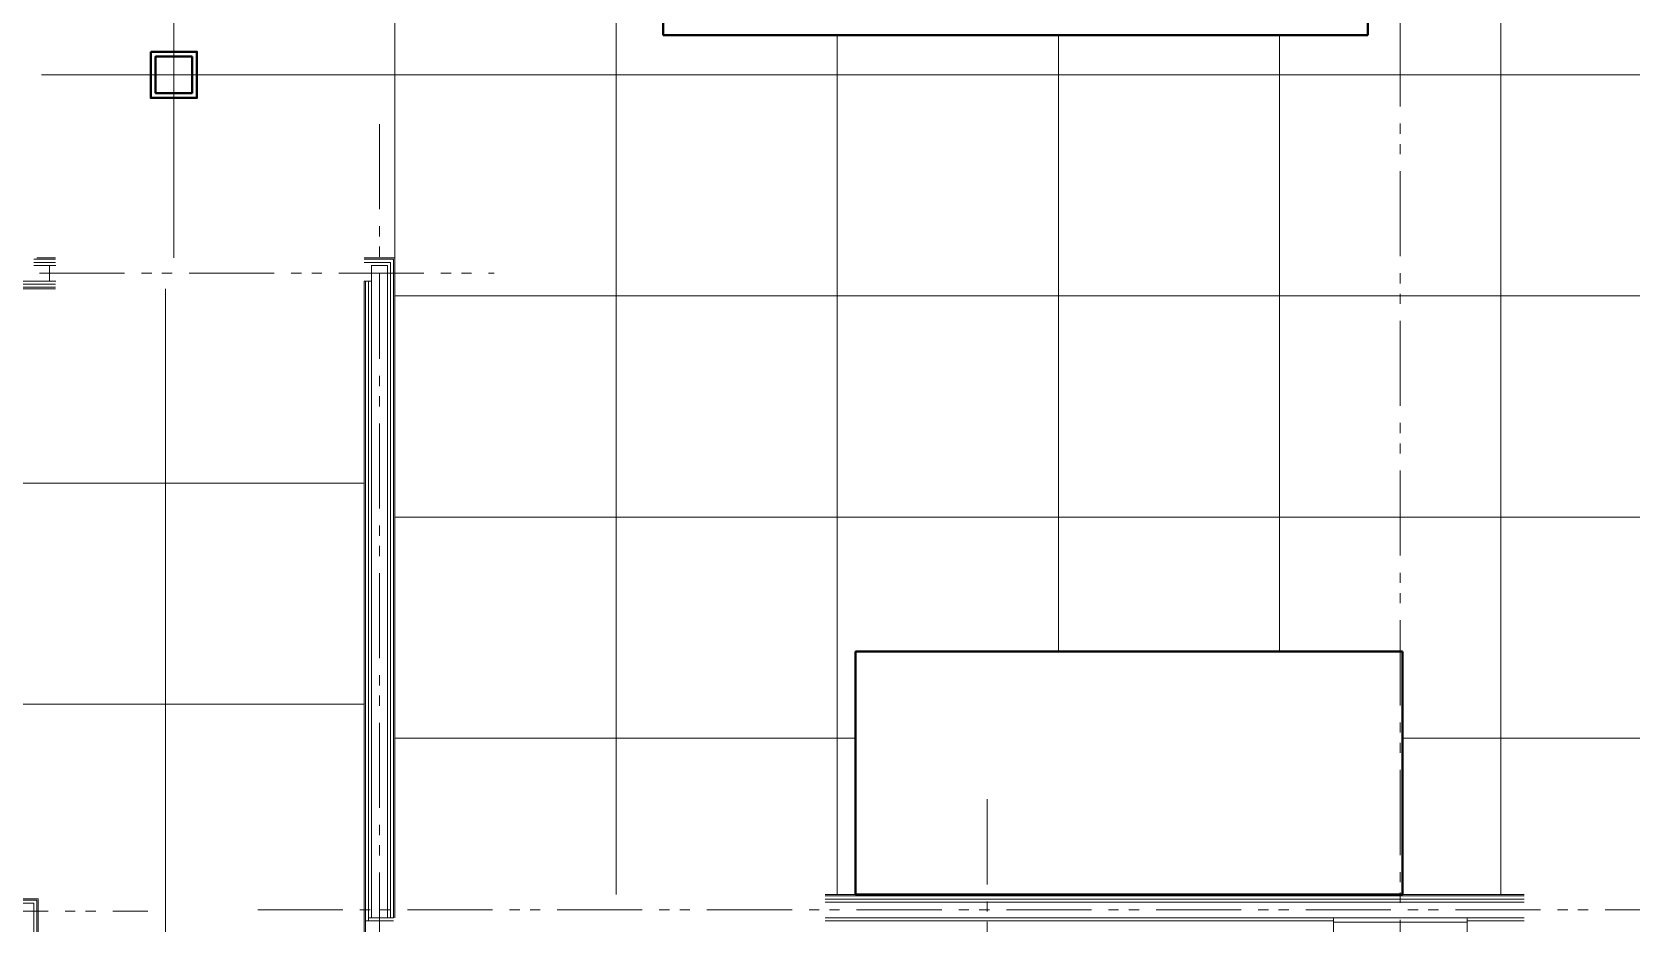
# Model space of a CAD drawing. Units: millimetres at full size. Extents: x -22551 to 92397, y -19340 to 14894.
# Drawn here: x 62992 to 69571, y -1459 to 2208 of the extents above; entities that cross this region are included whole.
import ezdxf

# ---------------------------------------------------------------- set-up
doc = ezdxf.new("R2010")
doc.units = ezdxf.units.MM
doc.header["$LTSCALE"] = 70
doc.linetypes.add('DOUBLE_CHAIN1', pattern=[8.8, 5, -1, 0.6, -0.6, 0.6, -1])
for name, color, linetype, lineweight in [('2-0_通芯', 7, 'Continuous', 15), ('2-1_躯体', 7, 'Continuous', 15), ('2-2_間仕切り芯', 7, 'DOUBLE_CHAIN1', 15), ('2-3_間仕切り', 7, 'Continuous', 15), ('4-4_ジプトーン・ケイカル', 7, 'Continuous', 15), ('9-0_無題1', 5, 'Continuous', 40)]:
    doc.layers.add(name, color=color, linetype=linetype, lineweight=lineweight)

# ---------------------------------------------------------------- blocks, each defined once
blk = doc.blocks.new('グループ部品-66')
at = {"layer": '9-0_無題1'}
for p, q in [((65588.52, 2194.77), (65588.52, 3794.77)), ((68488.52, 3794.77), (65588.52, 3794.77)), ((68488.52, 3794.77), (68488.52, 2194.77)), ((65588.52, 2194.77), (68488.52, 2194.77))]:
    blk.add_line(p, q, dxfattribs=at)
blk = doc.blocks.new('グループ部品-67')
at = {"layer": '9-0_無題1'}
for p, q in [((66380.52, -1341.73), (66380.52, -341.73)), ((68630.52, -341.73), (66380.52, -341.73)), ((68630.52, -341.73), (68630.52, -1341.73)), ((66380.52, -1341.73), (68630.52, -1341.73))]:
    blk.add_line(p, q, dxfattribs=at)

msp = doc.modelspace()

# ---------------------------------------------------------------- linework, layer by layer
at = {"layer": '2-0_通芯', "linetype": 'DOUBLE_CHAIN1'}
msp.add_line((68621.52, 10874.77), (68621.52, -7611.2), dxfattribs=at)
at = {"layer": '2-1_躯体'}
msp.add_line((68346.52, -1455.23), (68346.52, -2005.23), dxfattribs=at)
msp.add_lwpolyline([(68346.52, -1455.23), (68896.52, -1455.23), (68896.52, -2005.23)], dxfattribs=at)
at = {"layer": '2-2_間仕切り芯'}
for p, q in [((64421.52, 1828.75), (64421.52, -7225.23)), ((55630.46, 1214.77), (64893.8, 1214.77)), ((66921.52, -949.86), (66921.52, -7225.23)), ((55315.89, -1410.23), (63468.25, -1410.23)), ((63920.77, -1405.23), (76081.77, -1405.23))]:
    msp.add_line(p, q, dxfattribs=at)
at = {"layer": '2-3_間仕切り'}
for p, q in [((62999.02, 1272.27), (63088.02, 1272.27)), ((62999.02, 1259.77), (63088.02, 1259.77)), ((63011.52, 1278.27), (63088.02, 1278.27)), ((64358.02, 1278.27), (64485.02, 1278.27)), ((64358.02, 1272.27), (64479.02, 1272.27)), ((64358.02, 1259.77), (64466.52, 1259.77)), ((64466.52, 1259.77), (64466.52, -1437.73)), ((64479.02, 1272.27), (64479.02, -1437.73)), ((64485.02, 1278.27), (64485.02, -1437.73)), ((62999.02, 1247.27), (63089.52, 1247.27)), ((63063.02, 1182.27), (63063.02, 1247.27)), ((64389.02, 1247.69), (64389.02, -1437.73)), ((64389.02, 1247.27), (64454.02, 1247.27)), ((64454.02, 1247.27), (64454.02, -1437.73)), ((57601.52, 1157.27), (63088.02, 1157.27)), ((57601.52, 1151.27), (63088.02, 1151.27)), ((62921.52, 1169.77), (63088.02, 1169.77)), ((62934.02, 1182.27), (63089.52, 1182.27)), ((64358.02, 1182.27), (64358.02, -2740.23)), ((64358.02, 1182.27), (64389.02, 1182.27)), ((64364.02, 1182.27), (64364.02, -2752.73)), ((64376.52, 1182.27), (64376.52, -1450.23)), ((62097.52, -1359.23), (63017.52, -1359.23)), ((62097.52, -1365.23), (63011.52, -1365.23)), ((62097.52, -1377.73), (62999.02, -1377.73)), ((62999.02, -1377.73), (62999.02, -4452.73)), ((63011.52, -1365.23), (63011.52, -2752.73)), ((63017.52, -1359.23), (63017.52, -2740.23)), ((66255.02, -1341.73), (69131.52, -1341.73)), ((66255.02, -1347.73), (69131.52, -1347.73)), ((66255.02, -1360.23), (69131.52, -1360.23)), ((66255.02, -1372.73), (69131.52, -1372.73)), ((64376.52, -1437.73), (64479.02, -1437.73)), ((66255.02, -1437.73), (69131.52, -1437.73)), ((68346.52, -1455.23), (68346.52, -1437.73)), ((68896.52, -1455.23), (68896.52, -1437.73)), ((64364.02, -1450.23), (64479.02, -1450.23)), ((66255.02, -1450.23), (68346.52, -1450.23))]:
    msp.add_line(p, q, dxfattribs=at)
msp.add_lwpolyline([(68896.52, -1450.23), (69130.45, -1450.23), (69131.52, -1450.23)], dxfattribs=at)
at = {"layer": '4-4_ジプトーン・ケイカル'}
for p, q in [((69035.02, 5924.77), (69035.02, -1341.73)), ((63575.02, 4914.77), (63575.02, 1278.27)), ((64485.02, 4914.77), (64485.02, -1341.73)), ((65395.02, 4914.77), (65395.02, -1341.73)), ((66305.02, 2194.77), (66305.02, -1341.73)), ((67215.02, 2194.77), (67215.02, -341.73)), ((68125.02, 2194.77), (68125.02, -341.73)), ((63030.02, 2031.52), (71920.52, 2031.52)), ((63540.27, 1151.27), (63540.27, -2740.23)), ((64485.02, 1121.52), (72358.02, 1121.52)), ((64358.02, 351.02), (56352.52, 351.02)), ((64485.02, 211.52), (72358.02, 211.52)), ((64358.02, -558.98), (56352.52, -558.98)), ((64485.02, -698.48), (66380.52, -698.48)), ((68630.52, -698.48), (72358.02, -698.48))]:
    msp.add_line(p, q, dxfattribs=at)
at = {"layer": '9-0_無題1'}
for points in [[(63480.02, 2126.52), (63670.02, 2126.52), (63670.02, 1936.52), (63480.02, 1936.52)], [(63650.02, 2106.52), (63650.02, 1956.52), (63500.02, 1956.52), (63500.02, 2106.52)]]:
    msp.add_lwpolyline(points, close=True, dxfattribs=at)

# ---------------------------------------------------------------- block references
for name in ['グループ部品-66', 'グループ部品-67']:
    msp.add_blockref(name, (0, 0), dxfattribs=at)

doc.saveas('drawing.dxf')
